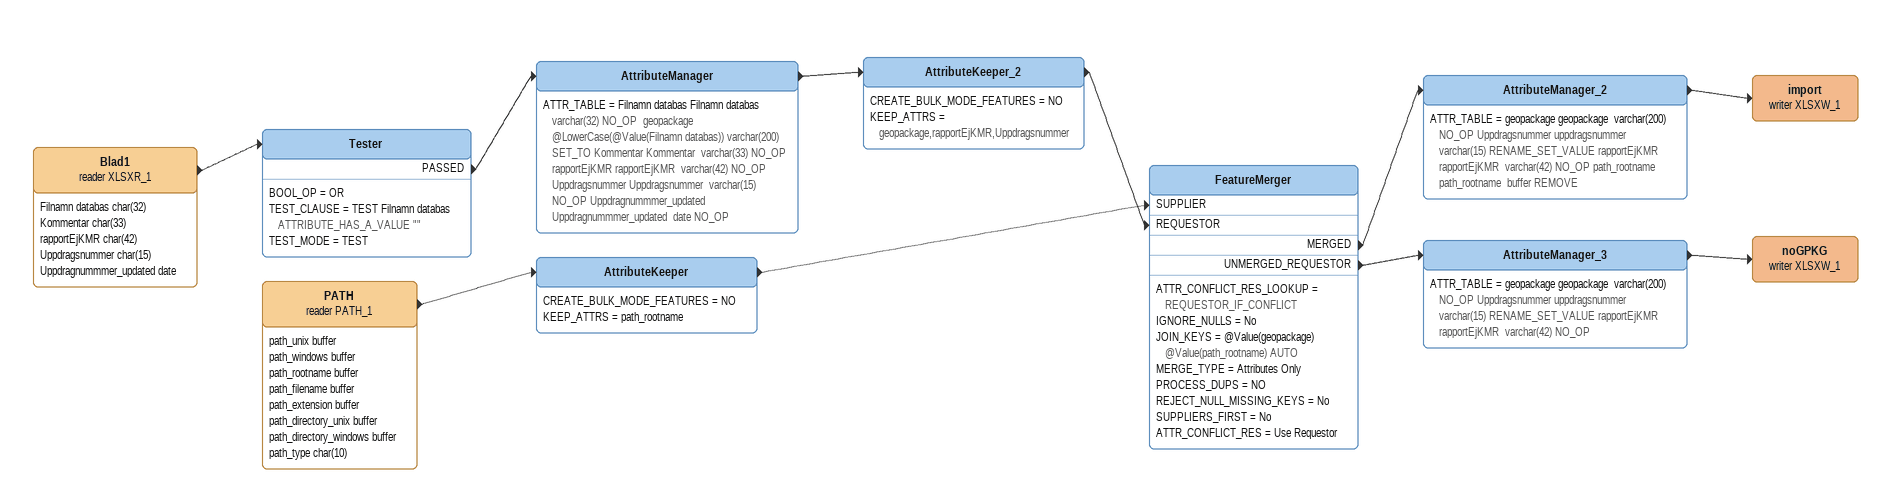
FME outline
Blad1 (reader XLSXR_1)
    attributes: Filnamn databas char(32), Kommentar char(33), rapportEjKMR char(42), Uppdragsnummer char(15), Uppdragnummmer_updated date
    -> Tester
Tester
    BOOL_OP = OR
    TEST_CLAUSE = TEST Filnamn databas ATTRIBUTE_HAS_A_VALUE ""
    TEST_MODE = TEST
    PASSED -> AttributeManager
AttributeManager
    ATTR_TABLE = Filnamn databas Filnamn databas  varchar(32) NO_OP  geopackage @LowerCase(@Value(Filnamn databas)) varchar(200) SET_TO Kommentar Kommentar  varchar(33) NO_OP rapportEjKMR rapportEjKMR  varchar(42) NO_OP Uppdragsnummer Uppdragsnummer  varchar(15) NO_OP Uppdragnummmer_updated Uppdragnummmer_updated  date NO_OP
    -> AttributeKeeper_2
AttributeKeeper_2
    CREATE_BULK_MODE_FEATURES = NO
    KEEP_ATTRS = geopackage,rapportEjKMR,Uppdragsnummer
    -> FeatureMerger [REQUESTOR]
PATH (reader PATH_1)
    attributes: path_unix buffer, path_windows buffer, path_rootname buffer, path_filename buffer, path_extension buffer, path_directory_unix buffer, path_directory_windows buffer, path_type char(10)
    -> AttributeKeeper
AttributeKeeper
    CREATE_BULK_MODE_FEATURES = NO
    KEEP_ATTRS = path_rootname
    -> FeatureMerger [SUPPLIER]
FeatureMerger
    ATTR_CONFLICT_RES_LOOKUP = REQUESTOR_IF_CONFLICT
    IGNORE_NULLS = No
    JOIN_KEYS = @Value(geopackage) @Value(path_rootname) AUTO
    MERGE_TYPE = Attributes Only
    PROCESS_DUPS = NO
    REJECT_NULL_MISSING_KEYS = No
    SUPPLIERS_FIRST = No
    ATTR_CONFLICT_RES = Use Requestor
    MERGED -> AttributeManager_2
    UNMERGED_REQUESTOR -> AttributeManager_3
AttributeManager_2
    ATTR_TABLE = geopackage geopackage  varchar(200) NO_OP Uppdragsnummer uppdragsnummer  varchar(15) RENAME_SET_VALUE rapportEjKMR rapportEjKMR  varchar(42) NO_OP path_rootname path_rootname  buffer REMOVE
    -> import (writer XLSXW_1)
import (writer XLSXW_1)
AttributeManager_3
    ATTR_TABLE = geopackage geopackage  varchar(200) NO_OP Uppdragsnummer uppdragsnummer  varchar(15) RENAME_SET_VALUE rapportEjKMR rapportEjKMR  varchar(42) NO_OP
    -> noGPKG (writer XLSXW_1)
noGPKG (writer XLSXW_1)
